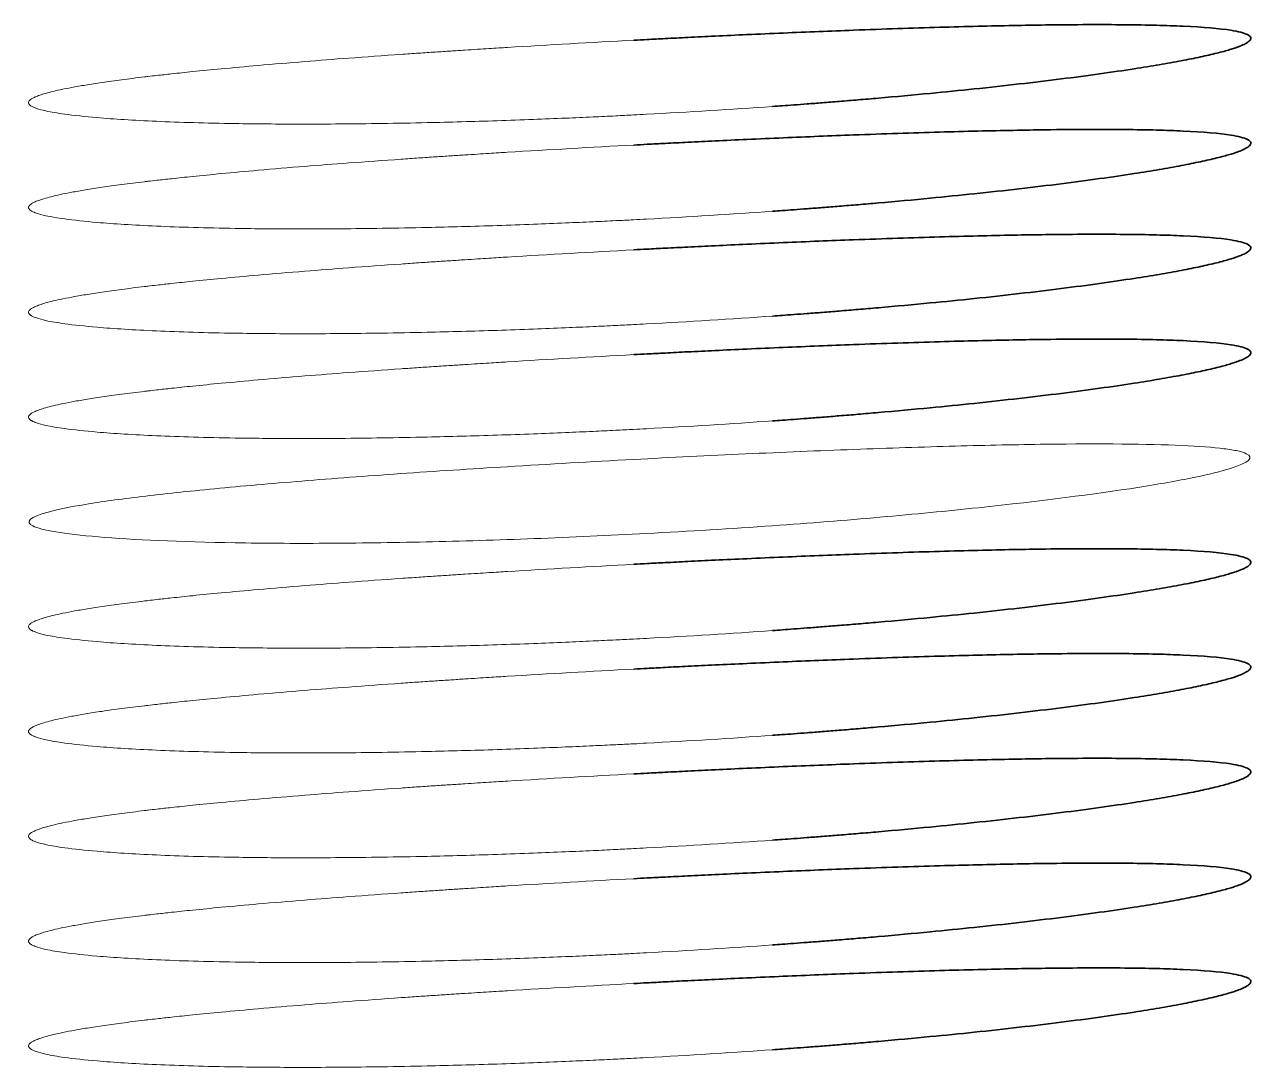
# Model space of a CAD drawing. Header units: inches. Extents: x -1096 to 3103, y -191 to 3207.
# Drawn here: x 1772.425 to 1775.112, y 3178.813 to 3181.091 of the extents above; entities that cross this region are included whole.
import ezdxf

# ---------------------------------------------------------------- set-up
doc = ezdxf.new("R2010")
doc.units = ezdxf.units.IN

msp = doc.modelspace()

# ---------------------------------------------------------------- linework, layer by layer
at = {"lineweight": 35}
for points in [[(1774.0596, 3180.9118), (1774.0666, 3180.9123), (1774.0819, 3180.9134), (1774.107, 3180.9152), (1774.1363, 3180.9174), (1774.1695, 3180.92), (1774.2067, 3180.9229), (1774.2476, 3180.9263), (1774.3147, 3180.9321), (1774.4007, 3180.9399), (1774.5035, 3180.9503), (1774.5995, 3180.9609), (1774.6913, 3180.9719), (1774.7754, 3180.983), (1774.8463, 3180.9934), (1774.9051, 3181.003), (1774.9534, 3181.0116), (1774.9954, 3181.0201), (1775.0308, 3181.0282), (1775.0542, 3181.0345), (1775.0702, 3181.0396), (1775.082, 3181.0438), (1775.0938, 3181.0492), (1775.1028, 3181.0554), (1775.1058, 3181.0622), (1775.0972, 3181.0704), (1775.0603, 3181.08), (1774.9865, 3181.0863), (1774.8989, 3181.0893), (1774.8295, 3181.0905), (1774.7487, 3181.0907), (1774.666, 3181.09), (1774.5849, 3181.0887), (1774.5078, 3181.087), (1774.4237, 3181.0847), (1774.3329, 3181.0819), (1774.2445, 3181.0788), (1774.1606, 3181.0755), (1774.0827, 3181.0723), (1774.0069, 3181.0689), (1773.9372, 3181.0657), (1773.8776, 3181.0627), (1773.8281, 3181.0602), (1773.7887, 3181.0582), (1773.7658, 3181.057), (1773.756, 3181.0565)], [(1774.0596, 3180.6828), (1774.0666, 3180.6833), (1774.0819, 3180.6844), (1774.107, 3180.6863), (1774.1363, 3180.6885), (1774.1695, 3180.6911), (1774.2067, 3180.694), (1774.2476, 3180.6974), (1774.3147, 3180.7031), (1774.4007, 3180.711), (1774.5035, 3180.7214), (1774.5995, 3180.7319), (1774.6913, 3180.743), (1774.7754, 3180.7541), (1774.8463, 3180.7645), (1774.9051, 3180.774), (1774.9534, 3180.7827), (1774.9954, 3180.7912), (1775.0308, 3180.7993), (1775.0542, 3180.8056), (1775.0702, 3180.8106), (1775.082, 3180.8149), (1775.0938, 3180.8202), (1775.1028, 3180.8264), (1775.1058, 3180.8332), (1775.0972, 3180.8414), (1775.0603, 3180.8511), (1774.9865, 3180.8573), (1774.8989, 3180.8604), (1774.8295, 3180.8615), (1774.7487, 3180.8618), (1774.666, 3180.8611), (1774.5849, 3180.8597), (1774.5078, 3180.8581), (1774.4237, 3180.8558), (1774.3329, 3180.853), (1774.2445, 3180.8499), (1774.1606, 3180.8466), (1774.0827, 3180.8434), (1774.0069, 3180.84), (1773.9372, 3180.8367), (1773.8776, 3180.8338), (1773.8281, 3180.8313), (1773.7887, 3180.8293), (1773.7658, 3180.8281), (1773.756, 3180.8276)], [(1774.0596, 3180.4539), (1774.0666, 3180.4544), (1774.0819, 3180.4555), (1774.107, 3180.4574), (1774.1363, 3180.4595), (1774.1695, 3180.4621), (1774.2067, 3180.4651), (1774.2476, 3180.4685), (1774.3147, 3180.4742), (1774.4007, 3180.4821), (1774.5035, 3180.4924), (1774.5995, 3180.503), (1774.6913, 3180.514), (1774.7754, 3180.5252), (1774.8463, 3180.5356), (1774.9051, 3180.5451), (1774.9534, 3180.5538), (1774.9954, 3180.5622), (1775.0308, 3180.5704), (1775.0542, 3180.5767), (1775.0702, 3180.5817), (1775.082, 3180.586), (1775.0938, 3180.5913), (1775.1028, 3180.5975), (1775.1058, 3180.6043), (1775.0972, 3180.6125), (1775.0603, 3180.6222), (1774.9865, 3180.6284), (1774.8989, 3180.6314), (1774.8295, 3180.6326), (1774.7487, 3180.6328), (1774.666, 3180.6321), (1774.5849, 3180.6308), (1774.5078, 3180.6291), (1774.4237, 3180.6269), (1774.3329, 3180.624), (1774.2445, 3180.6209), (1774.1606, 3180.6177), (1774.0827, 3180.6144), (1774.0069, 3180.6111), (1773.9372, 3180.6078), (1773.8776, 3180.6049), (1773.8281, 3180.6024), (1773.7887, 3180.6004), (1773.7658, 3180.5992), (1773.756, 3180.5986)], [(1774.0596, 3180.225), (1774.0666, 3180.2255), (1774.0819, 3180.2266), (1774.107, 3180.2284), (1774.1363, 3180.2306), (1774.1695, 3180.2332), (1774.2067, 3180.2362), (1774.2476, 3180.2395), (1774.3147, 3180.2453), (1774.4007, 3180.2532), (1774.5035, 3180.2635), (1774.5995, 3180.2741), (1774.6913, 3180.2851), (1774.7754, 3180.2962), (1774.8463, 3180.3066), (1774.9051, 3180.3162), (1774.9534, 3180.3249), (1774.9954, 3180.3333), (1775.0308, 3180.3414), (1775.0542, 3180.3478), (1775.0702, 3180.3528), (1775.082, 3180.357), (1775.0938, 3180.3624), (1775.1028, 3180.3686), (1775.1058, 3180.3754), (1775.0972, 3180.3836), (1775.0603, 3180.3932), (1774.9865, 3180.3995), (1774.8989, 3180.4025), (1774.8295, 3180.4037), (1774.7487, 3180.4039), (1774.666, 3180.4032), (1774.5849, 3180.4019), (1774.5078, 3180.4002), (1774.4237, 3180.398), (1774.3329, 3180.3951), (1774.2445, 3180.392), (1774.1606, 3180.3887), (1774.0827, 3180.3855), (1774.0069, 3180.3821), (1773.9372, 3180.3789), (1773.8776, 3180.376), (1773.8281, 3180.3735), (1773.7887, 3180.3714), (1773.7658, 3180.3702), (1773.756, 3180.3697)], [(1774.0596, 3179.7671), (1774.0666, 3179.7676), (1774.0819, 3179.7687), (1774.107, 3179.7706), (1774.1363, 3179.7728), (1774.1695, 3179.7753), (1774.2067, 3179.7783), (1774.2476, 3179.7817), (1774.3147, 3179.7874), (1774.4007, 3179.7953), (1774.5035, 3179.8056), (1774.5995, 3179.8162), (1774.6913, 3179.8272), (1774.7754, 3179.8384), (1774.8463, 3179.8488), (1774.9051, 3179.8583), (1774.9534, 3179.867), (1774.9954, 3179.8754), (1775.0308, 3179.8836), (1775.0542, 3179.8899), (1775.0702, 3179.8949), (1775.082, 3179.8992), (1775.0938, 3179.9045), (1775.1028, 3179.9107), (1775.1058, 3179.9175), (1775.0972, 3179.9257), (1775.0603, 3179.9354), (1774.9865, 3179.9416), (1774.8989, 3179.9446), (1774.8295, 3179.9458), (1774.7487, 3179.946), (1774.666, 3179.9453), (1774.5849, 3179.944), (1774.5078, 3179.9423), (1774.4237, 3179.9401), (1774.3329, 3179.9372), (1774.2445, 3179.9341), (1774.1606, 3179.9309), (1774.0827, 3179.9276), (1774.0069, 3179.9243), (1773.9372, 3179.921), (1773.8776, 3179.9181), (1773.8281, 3179.9156), (1773.7887, 3179.9136), (1773.7658, 3179.9124), (1773.756, 3179.9118)], [(1774.0596, 3179.5382), (1774.0666, 3179.5387), (1774.0819, 3179.5398), (1774.107, 3179.5416), (1774.1363, 3179.5438), (1774.1695, 3179.5464), (1774.2067, 3179.5494), (1774.2476, 3179.5527), (1774.3147, 3179.5585), (1774.4007, 3179.5664), (1774.5035, 3179.5767), (1774.5995, 3179.5873), (1774.6913, 3179.5983), (1774.7754, 3179.6094), (1774.8463, 3179.6198), (1774.9051, 3179.6294), (1774.9534, 3179.6381), (1774.9954, 3179.6465), (1775.0308, 3179.6547), (1775.0542, 3179.661), (1775.0702, 3179.666), (1775.082, 3179.6703), (1775.0938, 3179.6756), (1775.1028, 3179.6818), (1775.1058, 3179.6886), (1775.0972, 3179.6968), (1775.0603, 3179.7064), (1774.9865, 3179.7127), (1774.8989, 3179.7157), (1774.8295, 3179.7169), (1774.7487, 3179.7171), (1774.666, 3179.7164), (1774.5849, 3179.7151), (1774.5078, 3179.7134), (1774.4237, 3179.7112), (1774.3329, 3179.7083), (1774.2445, 3179.7052), (1774.1606, 3179.7019), (1774.0827, 3179.6987), (1774.0069, 3179.6953), (1773.9372, 3179.6921), (1773.8776, 3179.6892), (1773.8281, 3179.6867), (1773.7887, 3179.6846), (1773.7658, 3179.6834), (1773.756, 3179.6829)], [(1774.0596, 3179.3092), (1774.0666, 3179.3097), (1774.0819, 3179.3108), (1774.107, 3179.3127), (1774.1363, 3179.3149), (1774.1695, 3179.3175), (1774.2067, 3179.3204), (1774.2476, 3179.3238), (1774.3147, 3179.3295), (1774.4007, 3179.3374), (1774.5035, 3179.3478), (1774.5995, 3179.3583), (1774.6913, 3179.3694), (1774.7754, 3179.3805), (1774.8463, 3179.3909), (1774.9051, 3179.4004), (1774.9534, 3179.4091), (1774.9954, 3179.4176), (1775.0308, 3179.4257), (1775.0542, 3179.432), (1775.0702, 3179.437), (1775.082, 3179.4413), (1775.0938, 3179.4466), (1775.1028, 3179.4528), (1775.1058, 3179.4596), (1775.0972, 3179.4678), (1775.0603, 3179.4775), (1774.9865, 3179.4837), (1774.8989, 3179.4868), (1774.8295, 3179.4879), (1774.7487, 3179.4882), (1774.666, 3179.4875), (1774.5849, 3179.4861), (1774.5078, 3179.4845), (1774.4237, 3179.4822), (1774.3329, 3179.4794), (1774.2445, 3179.4763), (1774.1606, 3179.473), (1774.0827, 3179.4698), (1774.0069, 3179.4664), (1773.9372, 3179.4631), (1773.8776, 3179.4602), (1773.8281, 3179.4577), (1773.7887, 3179.4557), (1773.7658, 3179.4545), (1773.756, 3179.454)], [(1774.0596, 3179.0803), (1774.0666, 3179.0808), (1774.0819, 3179.0819), (1774.107, 3179.0838), (1774.1363, 3179.086), (1774.1695, 3179.0885), (1774.2067, 3179.0915), (1774.2476, 3179.0949), (1774.3147, 3179.1006), (1774.4007, 3179.1085), (1774.5035, 3179.1188), (1774.5995, 3179.1294), (1774.6913, 3179.1404), (1774.7754, 3179.1516), (1774.8463, 3179.162), (1774.9051, 3179.1715), (1774.9534, 3179.1802), (1774.9954, 3179.1886), (1775.0308, 3179.1968), (1775.0542, 3179.2031), (1775.0702, 3179.2081), (1775.082, 3179.2124), (1775.0938, 3179.2177), (1775.1028, 3179.2239), (1775.1058, 3179.2307), (1775.0972, 3179.2389), (1775.0603, 3179.2486), (1774.9865, 3179.2548), (1774.8989, 3179.2579), (1774.8295, 3179.259), (1774.7487, 3179.2592), (1774.666, 3179.2585), (1774.5849, 3179.2572), (1774.5078, 3179.2555), (1774.4237, 3179.2533), (1774.3329, 3179.2505), (1774.2445, 3179.2473), (1774.1606, 3179.2441), (1774.0827, 3179.2408), (1774.0069, 3179.2375), (1773.9372, 3179.2342), (1773.8776, 3179.2313), (1773.8281, 3179.2288), (1773.7887, 3179.2268), (1773.7658, 3179.2256), (1773.756, 3179.225)], [(1774.0596, 3178.8514), (1774.0666, 3178.8519), (1774.0819, 3178.853), (1774.107, 3178.8548), (1774.1363, 3178.857), (1774.1695, 3178.8596), (1774.2067, 3178.8626), (1774.2476, 3178.8659), (1774.3147, 3178.8717), (1774.4007, 3178.8796), (1774.5035, 3178.8899), (1774.5995, 3178.9005), (1774.6913, 3178.9115), (1774.7754, 3178.9226), (1774.8463, 3178.933), (1774.9051, 3178.9426), (1774.9534, 3178.9513), (1774.9954, 3178.9597), (1775.0308, 3178.9679), (1775.0542, 3178.9742), (1775.0702, 3178.9792), (1775.082, 3178.9835), (1775.0938, 3178.9888), (1775.1028, 3178.995), (1775.1058, 3179.0018), (1775.0972, 3179.01), (1775.0603, 3179.0196), (1774.9865, 3179.0259), (1774.8989, 3179.0289), (1774.8295, 3179.0301), (1774.7487, 3179.0303), (1774.666, 3179.0296), (1774.5849, 3179.0283), (1774.5078, 3179.0266), (1774.4237, 3179.0244), (1774.3329, 3179.0215), (1774.2445, 3179.0184), (1774.1606, 3179.0152), (1774.0827, 3179.0119), (1774.0069, 3179.0085), (1773.9372, 3179.0053), (1773.8776, 3179.0024), (1773.8281, 3178.9999), (1773.7887, 3178.9978), (1773.7658, 3178.9966), (1773.756, 3178.9961)]]:
    msp.add_open_spline(points, degree=3, knots=[0, 0, 0, 0, 0.005489, 0.012106, 0.019849, 0.028718, 0.03871, 0.049822, 0.062049, 0.094134, 0.122722, 0.153793, 0.184814, 0.215782, 0.246701, 0.271782, 0.296807, 0.321791, 0.346741, 0.371656, 0.38183, 0.396322, 0.415129, 0.438238, 0.465633, 0.497291, 0.548689, 0.623092, 0.653058, 0.684038, 0.716037, 0.749085, 0.772414, 0.796664, 0.821824, 0.847885, 0.874825, 0.895221, 0.915812, 0.936601, 0.954502, 0.969791, 0.982471, 0.992541, 1, 1, 1, 1], dxfattribs=at)
at = {"lineweight": 13}
for points, knots in [([(1773.48, 3181.0407), (1773.4738, 3181.0403), (1773.4603, 3181.0395), (1773.4386, 3181.0381), (1773.4139, 3181.0366), (1773.3861, 3181.0348), (1773.3554, 3181.0328), (1773.3219, 3181.0306), (1773.2856, 3181.0282), (1773.2215, 3181.0238), (1773.1371, 3181.0177), (1773.0328, 3181.0096), (1772.9397, 3181.0018), (1772.8587, 3180.9944), (1772.7963, 3180.9883), (1772.7501, 3180.9835), (1772.718, 3180.9799), (1772.6986, 3180.9777), (1772.6722, 3180.9746), (1772.6372, 3180.9702), (1772.5945, 3180.9643), (1772.5583, 3180.9587), (1772.5281, 3180.9534), (1772.5032, 3180.9484), (1772.4833, 3180.9438), (1772.4675, 3180.9395), (1772.4555, 3180.9355), (1772.4466, 3180.9318), (1772.4404, 3180.9284), (1772.4365, 3180.9254), (1772.4344, 3180.9226), (1772.4338, 3180.9201), (1772.4343, 3180.9179), (1772.4356, 3180.916), (1772.4374, 3180.9143), (1772.4394, 3180.9129), (1772.4433, 3180.9107), (1772.452, 3180.907), (1772.473, 3180.9013), (1772.5141, 3180.8943), (1772.5726, 3180.888), (1772.6422, 3180.8829), (1772.7124, 3180.8792), (1772.7932, 3180.8763), (1772.8752, 3180.8744), (1772.9554, 3180.8735), (1773.032, 3180.8732), (1773.1159, 3180.8735), (1773.2071, 3180.8745), (1773.2959, 3180.8762), (1773.3801, 3180.8783), (1773.4578, 3180.8806), (1773.5338, 3180.8833), (1773.6038, 3180.8861), (1773.6637, 3180.8887), (1773.7132, 3180.8911), (1773.752, 3180.893), (1773.7743, 3180.8942), (1773.7837, 3180.8947)], [0, 0, 0, 0, 0.004872, 0.010579, 0.017122, 0.024499, 0.03271, 0.041755, 0.051631, 0.062336, 0.094597, 0.12323, 0.155284, 0.182579, 0.205128, 0.222917, 0.235918, 0.244119, 0.247515, 0.270238, 0.291929, 0.312578, 0.332172, 0.350704, 0.368185, 0.384628, 0.400043, 0.414437, 0.42781, 0.440165, 0.451502, 0.461823, 0.471127, 0.479417, 0.486691, 0.492953, 0.4982, 0.516118, 0.543024, 0.578966, 0.624011, 0.654396, 0.685503, 0.717305, 0.749775, 0.772781, 0.796809, 0.821872, 0.847992, 0.875186, 0.895515, 0.916054, 0.936799, 0.954886, 0.970252, 0.982896, 0.992814, 1, 1, 1, 1]), ([(1773.48, 3180.8118), (1773.4738, 3180.8114), (1773.4603, 3180.8106), (1773.4386, 3180.8092), (1773.4139, 3180.8076), (1773.3861, 3180.8059), (1773.3554, 3180.8039), (1773.3219, 3180.8017), (1773.2856, 3180.7992), (1773.2215, 3180.7948), (1773.1371, 3180.7888), (1773.0328, 3180.7807), (1772.9397, 3180.7729), (1772.8587, 3180.7655), (1772.7963, 3180.7594), (1772.7501, 3180.7545), (1772.718, 3180.751), (1772.6986, 3180.7488), (1772.6722, 3180.7456), (1772.6372, 3180.7413), (1772.5945, 3180.7354), (1772.5583, 3180.7297), (1772.5281, 3180.7244), (1772.5032, 3180.7195), (1772.4833, 3180.7148), (1772.4675, 3180.7105), (1772.4555, 3180.7065), (1772.4466, 3180.7029), (1772.4404, 3180.6995), (1772.4365, 3180.6964), (1772.4344, 3180.6937), (1772.4338, 3180.6912), (1772.4343, 3180.689), (1772.4356, 3180.687), (1772.4374, 3180.6854), (1772.4394, 3180.6839), (1772.4433, 3180.6817), (1772.452, 3180.678), (1772.473, 3180.6724), (1772.5141, 3180.6654), (1772.5726, 3180.6591), (1772.6422, 3180.654), (1772.7124, 3180.6503), (1772.7932, 3180.6473), (1772.8752, 3180.6455), (1772.9554, 3180.6445), (1773.032, 3180.6442), (1773.1159, 3180.6445), (1773.2071, 3180.6456), (1773.2959, 3180.6472), (1773.3801, 3180.6493), (1773.4578, 3180.6517), (1773.5338, 3180.6544), (1773.6038, 3180.6572), (1773.6637, 3180.6598), (1773.7132, 3180.6622), (1773.752, 3180.6641), (1773.7743, 3180.6653), (1773.7837, 3180.6657)], [0, 0, 0, 0, 0.004872, 0.010579, 0.017122, 0.024499, 0.03271, 0.041755, 0.051631, 0.062336, 0.094597, 0.12323, 0.155284, 0.182579, 0.205128, 0.222917, 0.235918, 0.244119, 0.247515, 0.270238, 0.291929, 0.312578, 0.332172, 0.350704, 0.368185, 0.384628, 0.400043, 0.414437, 0.42781, 0.440165, 0.451502, 0.461823, 0.471127, 0.479417, 0.486691, 0.492953, 0.4982, 0.516118, 0.543024, 0.578966, 0.624011, 0.654396, 0.685503, 0.717305, 0.749775, 0.772781, 0.796809, 0.821872, 0.847992, 0.875186, 0.895515, 0.916054, 0.936799, 0.954886, 0.970252, 0.982896, 0.992814, 1, 1, 1, 1]), ([(1773.48, 3180.5828), (1773.4738, 3180.5825), (1773.4603, 3180.5816), (1773.4386, 3180.5803), (1773.4139, 3180.5787), (1773.3861, 3180.5769), (1773.3554, 3180.5749), (1773.3219, 3180.5727), (1773.2856, 3180.5703), (1773.2215, 3180.5659), (1773.1371, 3180.5598), (1773.0328, 3180.5517), (1772.9397, 3180.5439), (1772.8587, 3180.5366), (1772.7963, 3180.5305), (1772.7501, 3180.5256), (1772.718, 3180.5221), (1772.6986, 3180.5198), (1772.6722, 3180.5167), (1772.6372, 3180.5123), (1772.5945, 3180.5064), (1772.5583, 3180.5008), (1772.5281, 3180.4955), (1772.5032, 3180.4905), (1772.4833, 3180.4859), (1772.4675, 3180.4816), (1772.4555, 3180.4776), (1772.4466, 3180.4739), (1772.4404, 3180.4706), (1772.4365, 3180.4675), (1772.4344, 3180.4647), (1772.4338, 3180.4622), (1772.4343, 3180.46), (1772.4356, 3180.4581), (1772.4374, 3180.4564), (1772.4394, 3180.455), (1772.4433, 3180.4528), (1772.452, 3180.4491), (1772.473, 3180.4434), (1772.5141, 3180.4365), (1772.5726, 3180.4302), (1772.6422, 3180.4251), (1772.7124, 3180.4214), (1772.7932, 3180.4184), (1772.8752, 3180.4166), (1772.9554, 3180.4156), (1773.032, 3180.4153), (1773.1159, 3180.4156), (1773.2071, 3180.4167), (1773.2959, 3180.4183), (1773.3801, 3180.4204), (1773.4578, 3180.4227), (1773.5338, 3180.4254), (1773.6038, 3180.4282), (1773.6637, 3180.4309), (1773.7132, 3180.4332), (1773.752, 3180.4352), (1773.7743, 3180.4363), (1773.7837, 3180.4368)], [0, 0, 0, 0, 0.004872, 0.010579, 0.017122, 0.024499, 0.03271, 0.041755, 0.051631, 0.062336, 0.094597, 0.12323, 0.155284, 0.182579, 0.205128, 0.222917, 0.235918, 0.244119, 0.247515, 0.270238, 0.291929, 0.312578, 0.332172, 0.350704, 0.368185, 0.384628, 0.400043, 0.414437, 0.42781, 0.440165, 0.451502, 0.461823, 0.471127, 0.479417, 0.486691, 0.492953, 0.4982, 0.516118, 0.543024, 0.578966, 0.624011, 0.654396, 0.685503, 0.717305, 0.749775, 0.772781, 0.796809, 0.821872, 0.847992, 0.875186, 0.895515, 0.916054, 0.936799, 0.954886, 0.970252, 0.982896, 0.992814, 1, 1, 1, 1]), ([(1773.48, 3180.3539), (1773.4738, 3180.3535), (1773.4603, 3180.3527), (1773.4386, 3180.3513), (1773.4139, 3180.3498), (1773.3861, 3180.348), (1773.3554, 3180.346), (1773.3219, 3180.3438), (1773.2856, 3180.3414), (1773.2215, 3180.337), (1773.1371, 3180.3309), (1773.0328, 3180.3228), (1772.9397, 3180.315), (1772.8587, 3180.3076), (1772.7963, 3180.3015), (1772.7501, 3180.2967), (1772.718, 3180.2931), (1772.6986, 3180.2909), (1772.6722, 3180.2878), (1772.6372, 3180.2834), (1772.5945, 3180.2775), (1772.5583, 3180.2719), (1772.5281, 3180.2666), (1772.5032, 3180.2616), (1772.4833, 3180.257), (1772.4675, 3180.2527), (1772.4555, 3180.2487), (1772.4466, 3180.245), (1772.4404, 3180.2416), (1772.4365, 3180.2386), (1772.4344, 3180.2358), (1772.4338, 3180.2333), (1772.4343, 3180.2311), (1772.4356, 3180.2292), (1772.4374, 3180.2275), (1772.4394, 3180.2261), (1772.4433, 3180.2239), (1772.452, 3180.2202), (1772.473, 3180.2145), (1772.5141, 3180.2075), (1772.5726, 3180.2012), (1772.6422, 3180.1961), (1772.7124, 3180.1924), (1772.7932, 3180.1895), (1772.8752, 3180.1876), (1772.9554, 3180.1867), (1773.032, 3180.1864), (1773.1159, 3180.1867), (1773.2071, 3180.1877), (1773.2959, 3180.1894), (1773.3801, 3180.1915), (1773.4578, 3180.1938), (1773.5338, 3180.1965), (1773.6038, 3180.1993), (1773.6637, 3180.2019), (1773.7132, 3180.2043), (1773.752, 3180.2062), (1773.7743, 3180.2074), (1773.7837, 3180.2079)], [0, 0, 0, 0, 0.004872, 0.010579, 0.017122, 0.024499, 0.03271, 0.041755, 0.051631, 0.062336, 0.094597, 0.12323, 0.155284, 0.182579, 0.205128, 0.222917, 0.235918, 0.244119, 0.247515, 0.270238, 0.291929, 0.312578, 0.332172, 0.350704, 0.368185, 0.384628, 0.400043, 0.414437, 0.42781, 0.440165, 0.451502, 0.461823, 0.471127, 0.479417, 0.486691, 0.492953, 0.4982, 0.516118, 0.543024, 0.578966, 0.624011, 0.654396, 0.685503, 0.717305, 0.749775, 0.772781, 0.796809, 0.821872, 0.847992, 0.875186, 0.895515, 0.916054, 0.936799, 0.954886, 0.970252, 0.982896, 0.992814, 1, 1, 1, 1]), ([(1774.0596, 3179.996), (1774.14, 3180.0017), (1774.2186, 3180.008), (1774.3693, 3180.0213), (1774.4413, 3180.0282), (1774.6447, 3180.0498), (1774.7637, 3180.065), (1774.9046, 3180.0871), (1774.9452, 3180.0943), (1775.0128, 3180.1082), (1775.0399, 3180.1149), (1775.1001, 3180.1338), (1775.1121, 3180.1448), (1775.0901, 3180.1555), (1775.0838, 3180.1575), (1775.0675, 3180.1612), (1775.0575, 3180.1628), (1775.0219, 3180.1673), (1774.991, 3180.1696), (1774.8786, 3180.1747), (1774.7778, 3180.1755), (1774.5949, 3180.1732), (1774.5287, 3180.1718), (1774.3881, 3180.168), (1774.3137, 3180.1656), (1774.1601, 3180.1598), (1774.0809, 3180.1565), (1773.9198, 3180.1492), (1773.838, 3180.1451), (1773.7561, 3180.1408)], [0, 0, 0, 0, 0.0625, 0.0625, 0.125, 0.125, 0.25, 0.25, 0.3125, 0.3125, 0.375, 0.375, 0.5, 0.5, 0.53125, 0.53125, 0.5625, 0.5625, 0.625, 0.625, 0.75, 0.75, 0.8125, 0.8125, 0.875, 0.875, 0.9375, 0.9375, 1, 1, 1, 1]), ([(1773.48, 3180.125), (1773.3999, 3180.1201), (1773.3216, 3180.115), (1773.1712, 3180.1045), (1773.0992, 3180.0991), (1772.9634, 3180.0881), (1772.8996, 3180.0825), (1772.7821, 3180.0712), (1772.7284, 3180.0655), (1772.6334, 3180.054), (1772.5923, 3180.0483), (1772.524, 3180.037), (1772.4968, 3180.0314), (1772.4369, 3180.0151), (1772.4253, 3180.0047), (1772.4481, 3179.9932), (1772.4545, 3179.9909), (1772.4711, 3179.9866), (1772.4813, 3179.9845), (1772.5174, 3179.9785), (1772.5487, 3179.9749), (1772.6621, 3179.9653), (1772.7639, 3179.9608), (1772.9464, 3179.9577), (1773.0122, 3179.9573), (1773.1519, 3179.958), (1773.2997, 3179.96), (1773.4583, 3179.9648), (1773.6196, 3179.9709), (1773.7016, 3179.9746), (1773.7838, 3179.979)], [0, 0, 0, 0, 0.0625, 0.0625, 0.125, 0.125, 0.1875, 0.1875, 0.25, 0.25, 0.3125, 0.3125, 0.375, 0.375, 0.5, 0.5, 0.53125, 0.53125, 0.5625, 0.5625, 0.625, 0.625, 0.75, 0.75, 0.8125, 0.8125, 0.875, 0.9375, 0.9375, 1, 1, 1, 1]), ([(1773.48, 3179.896), (1773.4738, 3179.8957), (1773.4603, 3179.8948), (1773.4386, 3179.8935), (1773.4139, 3179.8919), (1773.3861, 3179.8901), (1773.3554, 3179.8881), (1773.3219, 3179.8859), (1773.2856, 3179.8835), (1773.2215, 3179.8791), (1773.1371, 3179.873), (1773.0328, 3179.8649), (1772.9397, 3179.8571), (1772.8587, 3179.8498), (1772.7963, 3179.8437), (1772.7501, 3179.8388), (1772.718, 3179.8353), (1772.6986, 3179.833), (1772.6722, 3179.8299), (1772.6372, 3179.8255), (1772.5945, 3179.8196), (1772.5583, 3179.814), (1772.5281, 3179.8087), (1772.5032, 3179.8037), (1772.4833, 3179.7991), (1772.4675, 3179.7948), (1772.4555, 3179.7908), (1772.4466, 3179.7871), (1772.4404, 3179.7838), (1772.4365, 3179.7807), (1772.4344, 3179.7779), (1772.4338, 3179.7754), (1772.4343, 3179.7732), (1772.4356, 3179.7713), (1772.4374, 3179.7696), (1772.4394, 3179.7682), (1772.4433, 3179.766), (1772.452, 3179.7623), (1772.473, 3179.7566), (1772.5141, 3179.7497), (1772.5726, 3179.7434), (1772.6422, 3179.7383), (1772.7124, 3179.7346), (1772.7932, 3179.7316), (1772.8752, 3179.7298), (1772.9554, 3179.7288), (1773.032, 3179.7285), (1773.1159, 3179.7288), (1773.2071, 3179.7299), (1773.2959, 3179.7315), (1773.3801, 3179.7336), (1773.4578, 3179.7359), (1773.5338, 3179.7386), (1773.6038, 3179.7414), (1773.6637, 3179.7441), (1773.7132, 3179.7464), (1773.752, 3179.7484), (1773.7743, 3179.7495), (1773.7837, 3179.75)], [0, 0, 0, 0, 0.004872, 0.010579, 0.017122, 0.024499, 0.03271, 0.041755, 0.051631, 0.062336, 0.094597, 0.12323, 0.155284, 0.182579, 0.205128, 0.222917, 0.235918, 0.244119, 0.247515, 0.270238, 0.291929, 0.312578, 0.332172, 0.350704, 0.368185, 0.384628, 0.400043, 0.414437, 0.42781, 0.440165, 0.451502, 0.461823, 0.471127, 0.479417, 0.486691, 0.492953, 0.4982, 0.516118, 0.543024, 0.578966, 0.624011, 0.654396, 0.685503, 0.717305, 0.749775, 0.772781, 0.796809, 0.821872, 0.847992, 0.875186, 0.895515, 0.916054, 0.936799, 0.954886, 0.970252, 0.982896, 0.992814, 1, 1, 1, 1]), ([(1773.48, 3179.6671), (1773.4738, 3179.6667), (1773.4603, 3179.6659), (1773.4386, 3179.6645), (1773.4139, 3179.663), (1773.3861, 3179.6612), (1773.3554, 3179.6592), (1773.3219, 3179.657), (1773.2856, 3179.6546), (1773.2215, 3179.6502), (1773.1371, 3179.6441), (1773.0328, 3179.636), (1772.9397, 3179.6282), (1772.8587, 3179.6208), (1772.7963, 3179.6147), (1772.7501, 3179.6099), (1772.718, 3179.6063), (1772.6986, 3179.6041), (1772.6722, 3179.601), (1772.6372, 3179.5966), (1772.5945, 3179.5907), (1772.5583, 3179.5851), (1772.5281, 3179.5798), (1772.5032, 3179.5748), (1772.4833, 3179.5702), (1772.4675, 3179.5659), (1772.4555, 3179.5619), (1772.4466, 3179.5582), (1772.4404, 3179.5548), (1772.4365, 3179.5518), (1772.4344, 3179.549), (1772.4338, 3179.5465), (1772.4343, 3179.5443), (1772.4356, 3179.5424), (1772.4374, 3179.5407), (1772.4394, 3179.5393), (1772.4433, 3179.5371), (1772.452, 3179.5334), (1772.473, 3179.5277), (1772.5141, 3179.5207), (1772.5726, 3179.5144), (1772.6422, 3179.5093), (1772.7124, 3179.5056), (1772.7932, 3179.5027), (1772.8752, 3179.5008), (1772.9554, 3179.4999), (1773.032, 3179.4996), (1773.1159, 3179.4999), (1773.2071, 3179.5009), (1773.2959, 3179.5026), (1773.3801, 3179.5047), (1773.4578, 3179.507), (1773.5338, 3179.5097), (1773.6038, 3179.5125), (1773.6637, 3179.5152), (1773.7132, 3179.5175), (1773.752, 3179.5194), (1773.7743, 3179.5206), (1773.7837, 3179.5211)], [0, 0, 0, 0, 0.004872, 0.010579, 0.017122, 0.024499, 0.03271, 0.041755, 0.051631, 0.062336, 0.094597, 0.12323, 0.155284, 0.182579, 0.205128, 0.222917, 0.235918, 0.244119, 0.247515, 0.270238, 0.291929, 0.312578, 0.332172, 0.350704, 0.368185, 0.384628, 0.400043, 0.414437, 0.42781, 0.440165, 0.451502, 0.461823, 0.471127, 0.479417, 0.486691, 0.492953, 0.4982, 0.516118, 0.543024, 0.578966, 0.624011, 0.654396, 0.685503, 0.717305, 0.749775, 0.772781, 0.796809, 0.821872, 0.847992, 0.875186, 0.895515, 0.916054, 0.936799, 0.954886, 0.970252, 0.982896, 0.992814, 1, 1, 1, 1]), ([(1773.48, 3179.4382), (1773.4738, 3179.4378), (1773.4603, 3179.437), (1773.4386, 3179.4356), (1773.4139, 3179.434), (1773.3861, 3179.4323), (1773.3554, 3179.4303), (1773.3219, 3179.4281), (1773.2856, 3179.4256), (1773.2215, 3179.4212), (1773.1371, 3179.4152), (1773.0328, 3179.4071), (1772.9397, 3179.3993), (1772.8587, 3179.3919), (1772.7963, 3179.3858), (1772.7501, 3179.381), (1772.718, 3179.3774), (1772.6986, 3179.3752), (1772.6722, 3179.372), (1772.6372, 3179.3677), (1772.5945, 3179.3618), (1772.5583, 3179.3561), (1772.5281, 3179.3509), (1772.5032, 3179.3459), (1772.4833, 3179.3412), (1772.4675, 3179.3369), (1772.4555, 3179.3329), (1772.4466, 3179.3293), (1772.4404, 3179.3259), (1772.4365, 3179.3228), (1772.4344, 3179.3201), (1772.4338, 3179.3176), (1772.4343, 3179.3154), (1772.4356, 3179.3134), (1772.4374, 3179.3118), (1772.4394, 3179.3103), (1772.4433, 3179.3081), (1772.452, 3179.3044), (1772.473, 3179.2988), (1772.5141, 3179.2918), (1772.5726, 3179.2855), (1772.6422, 3179.2804), (1772.7124, 3179.2767), (1772.7932, 3179.2737), (1772.8752, 3179.2719), (1772.9554, 3179.2709), (1773.032, 3179.2706), (1773.1159, 3179.271), (1773.2071, 3179.272), (1773.2959, 3179.2736), (1773.3801, 3179.2757), (1773.4578, 3179.2781), (1773.5338, 3179.2808), (1773.6038, 3179.2836), (1773.6637, 3179.2862), (1773.7132, 3179.2886), (1773.752, 3179.2905), (1773.7743, 3179.2917), (1773.7837, 3179.2922)], [0, 0, 0, 0, 0.004872, 0.010579, 0.017122, 0.024499, 0.03271, 0.041755, 0.051631, 0.062336, 0.094597, 0.12323, 0.155284, 0.182579, 0.205128, 0.222917, 0.235918, 0.244119, 0.247515, 0.270238, 0.291929, 0.312578, 0.332172, 0.350704, 0.368185, 0.384628, 0.400043, 0.414437, 0.42781, 0.440165, 0.451502, 0.461823, 0.471127, 0.479417, 0.486691, 0.492953, 0.4982, 0.516118, 0.543024, 0.578966, 0.624011, 0.654396, 0.685503, 0.717305, 0.749775, 0.772781, 0.796809, 0.821872, 0.847992, 0.875186, 0.895515, 0.916054, 0.936799, 0.954886, 0.970252, 0.982896, 0.992814, 1, 1, 1, 1]), ([(1773.48, 3179.2092), (1773.4738, 3179.2089), (1773.4603, 3179.208), (1773.4386, 3179.2067), (1773.4139, 3179.2051), (1773.3861, 3179.2033), (1773.3554, 3179.2013), (1773.3219, 3179.1991), (1773.2856, 3179.1967), (1773.2215, 3179.1923), (1773.1371, 3179.1862), (1773.0328, 3179.1781), (1772.9397, 3179.1703), (1772.8587, 3179.163), (1772.7963, 3179.1569), (1772.7501, 3179.152), (1772.718, 3179.1485), (1772.6986, 3179.1462), (1772.6722, 3179.1431), (1772.6372, 3179.1388), (1772.5945, 3179.1328), (1772.5583, 3179.1272), (1772.5281, 3179.1219), (1772.5032, 3179.117), (1772.4833, 3179.1123), (1772.4675, 3179.108), (1772.4555, 3179.104), (1772.4466, 3179.1003), (1772.4404, 3179.097), (1772.4365, 3179.0939), (1772.4344, 3179.0911), (1772.4338, 3179.0887), (1772.4343, 3179.0864), (1772.4356, 3179.0845), (1772.4374, 3179.0828), (1772.4394, 3179.0814), (1772.4433, 3179.0792), (1772.452, 3179.0755), (1772.473, 3179.0698), (1772.5141, 3179.0629), (1772.5726, 3179.0566), (1772.6422, 3179.0515), (1772.7124, 3179.0478), (1772.7932, 3179.0448), (1772.8752, 3179.043), (1772.9554, 3179.042), (1773.032, 3179.0417), (1773.1159, 3179.042), (1773.2071, 3179.0431), (1773.2959, 3179.0447), (1773.3801, 3179.0468), (1773.4578, 3179.0491), (1773.5338, 3179.0518), (1773.6038, 3179.0546), (1773.6637, 3179.0573), (1773.7132, 3179.0596), (1773.752, 3179.0616), (1773.7743, 3179.0627), (1773.7837, 3179.0632)], [0, 0, 0, 0, 0.004872, 0.010579, 0.017122, 0.024499, 0.03271, 0.041755, 0.051631, 0.062336, 0.094597, 0.12323, 0.155284, 0.182579, 0.205128, 0.222917, 0.235918, 0.244119, 0.247515, 0.270238, 0.291929, 0.312578, 0.332172, 0.350704, 0.368185, 0.384628, 0.400043, 0.414437, 0.42781, 0.440165, 0.451502, 0.461823, 0.471127, 0.479417, 0.486691, 0.492953, 0.4982, 0.516118, 0.543024, 0.578966, 0.624011, 0.654396, 0.685503, 0.717305, 0.749775, 0.772781, 0.796809, 0.821872, 0.847992, 0.875186, 0.895515, 0.916054, 0.936799, 0.954886, 0.970252, 0.982896, 0.992814, 1, 1, 1, 1]), ([(1773.48, 3178.9803), (1773.4738, 3178.9799), (1773.4603, 3178.9791), (1773.4386, 3178.9777), (1773.4139, 3178.9762), (1773.3861, 3178.9744), (1773.3554, 3178.9724), (1773.3219, 3178.9702), (1773.2856, 3178.9678), (1773.2215, 3178.9634), (1773.1371, 3178.9573), (1773.0328, 3178.9492), (1772.9397, 3178.9414), (1772.8587, 3178.9341), (1772.7963, 3178.9279), (1772.7501, 3178.9231), (1772.718, 3178.9195), (1772.6986, 3178.9173), (1772.6722, 3178.9142), (1772.6372, 3178.9098), (1772.5945, 3178.9039), (1772.5583, 3178.8983), (1772.5281, 3178.893), (1772.5032, 3178.888), (1772.4833, 3178.8834), (1772.4675, 3178.8791), (1772.4555, 3178.8751), (1772.4466, 3178.8714), (1772.4404, 3178.868), (1772.4365, 3178.865), (1772.4344, 3178.8622), (1772.4338, 3178.8597), (1772.4343, 3178.8575), (1772.4356, 3178.8556), (1772.4374, 3178.8539), (1772.4394, 3178.8525), (1772.4433, 3178.8503), (1772.452, 3178.8466), (1772.473, 3178.8409), (1772.5141, 3178.8339), (1772.5726, 3178.8276), (1772.6422, 3178.8225), (1772.7124, 3178.8188), (1772.7932, 3178.8159), (1772.8752, 3178.814), (1772.9554, 3178.8131), (1773.032, 3178.8128), (1773.1159, 3178.8131), (1773.2071, 3178.8141), (1773.2959, 3178.8158), (1773.3801, 3178.8179), (1773.4578, 3178.8202), (1773.5338, 3178.8229), (1773.6038, 3178.8257), (1773.6637, 3178.8284), (1773.7132, 3178.8307), (1773.752, 3178.8326), (1773.7743, 3178.8338), (1773.7837, 3178.8343)], [0, 0, 0, 0, 0.004872, 0.010579, 0.017122, 0.024499, 0.03271, 0.041755, 0.051631, 0.062336, 0.094597, 0.12323, 0.155284, 0.182579, 0.205128, 0.222917, 0.235918, 0.244119, 0.247515, 0.270238, 0.291929, 0.312578, 0.332172, 0.350704, 0.368185, 0.384628, 0.400043, 0.414437, 0.42781, 0.440165, 0.451502, 0.461823, 0.471127, 0.479417, 0.486691, 0.492953, 0.4982, 0.516118, 0.543024, 0.578966, 0.624011, 0.654396, 0.685503, 0.717305, 0.749775, 0.772781, 0.796809, 0.821872, 0.847992, 0.875186, 0.895515, 0.916054, 0.936799, 0.954886, 0.970252, 0.982896, 0.992814, 1, 1, 1, 1])]:
    msp.add_open_spline(points, degree=3, knots=knots, dxfattribs=at)
for points in [[(1773.756, 3181.0565), (1773.6633, 3181.0516), (1773.5705, 3181.0463), (1773.48, 3181.0407)], [(1773.7837, 3180.8947), (1773.8762, 3180.8996), (1773.9691, 3180.9053), (1774.0596, 3180.9118)], [(1773.756, 3180.8276), (1773.6633, 3180.8226), (1773.5705, 3180.8173), (1773.48, 3180.8118)], [(1773.7837, 3180.6657), (1773.8762, 3180.6707), (1773.9691, 3180.6764), (1774.0596, 3180.6828)], [(1773.756, 3180.5986), (1773.6633, 3180.5937), (1773.5705, 3180.5884), (1773.48, 3180.5828)], [(1773.7837, 3180.4368), (1773.8762, 3180.4417), (1773.9691, 3180.4475), (1774.0596, 3180.4539)], [(1773.756, 3180.3697), (1773.6633, 3180.3648), (1773.5705, 3180.3595), (1773.48, 3180.3539)], [(1773.7837, 3180.2079), (1773.8762, 3180.2128), (1773.9691, 3180.2185), (1774.0596, 3180.225)], [(1773.7561, 3180.1408), (1773.6634, 3180.1358), (1773.5706, 3180.1305), (1773.48, 3180.125)], [(1773.7838, 3179.979), (1773.8763, 3179.9839), (1773.9691, 3179.9896), (1774.0596, 3179.996)], [(1773.756, 3179.9118), (1773.6633, 3179.9069), (1773.5705, 3179.9016), (1773.48, 3179.896)], [(1773.7837, 3179.75), (1773.8762, 3179.7549), (1773.9691, 3179.7607), (1774.0596, 3179.7671)], [(1773.756, 3179.6829), (1773.6633, 3179.678), (1773.5705, 3179.6727), (1773.48, 3179.6671)], [(1773.7837, 3179.5211), (1773.8762, 3179.526), (1773.9691, 3179.5317), (1774.0596, 3179.5382)], [(1773.756, 3179.454), (1773.6633, 3179.4491), (1773.5705, 3179.4437), (1773.48, 3179.4382)], [(1773.7837, 3179.2922), (1773.8762, 3179.2971), (1773.9691, 3179.3028), (1774.0596, 3179.3092)], [(1773.756, 3179.225), (1773.6633, 3179.2201), (1773.5705, 3179.2148), (1773.48, 3179.2092)], [(1773.7837, 3179.0632), (1773.8762, 3179.0681), (1773.9691, 3179.0739), (1774.0596, 3179.0803)], [(1773.756, 3178.9961), (1773.6633, 3178.9912), (1773.5705, 3178.9859), (1773.48, 3178.9803)], [(1773.7837, 3178.8343), (1773.8762, 3178.8392), (1773.9691, 3178.8449), (1774.0596, 3178.8514)]]:
    msp.add_open_spline(points, degree=3, dxfattribs=at)

doc.saveas('drawing.dxf')
